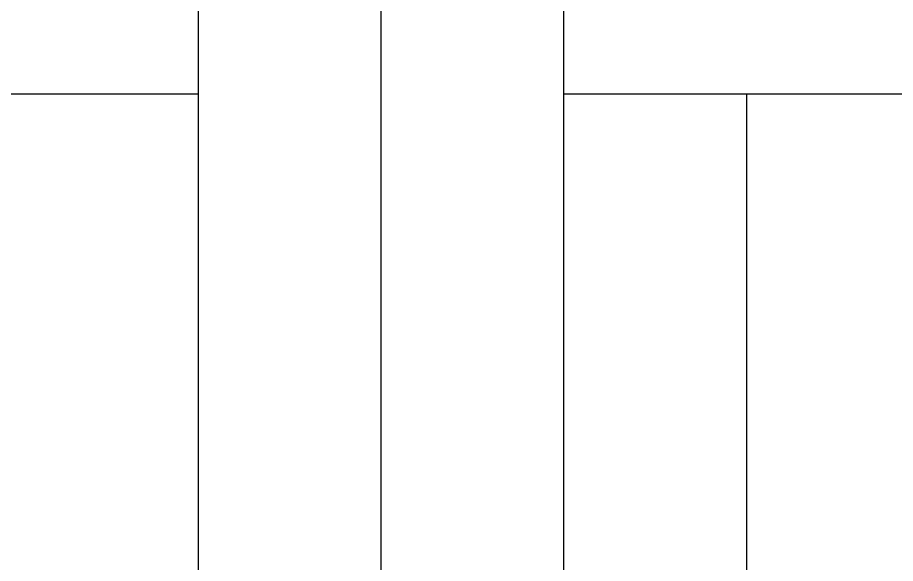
# Model space of a CAD drawing. Header units: inches. Extents: x -1316 to 22433, y -200 to 8737.
# Drawn here: x 247.27 to 254.47, y 632.86 to 637.34 of the extents above; entities that cross this region are included whole.
import ezdxf

# ---------------------------------------------------------------- set-up
doc = ezdxf.new("R2010")
doc.units = ezdxf.units.IN
doc.header["$LTSCALE"] = 10
doc.header["$MEASUREMENT"] = 0
doc.layers.get('0').update_dxf_attribs({"linetype": 'CONTINUOUS'})
doc.layers.add('S-ROOF', color=2, linetype='CONTINUOUS')
doc.layers.add('S-WALL', color=6, linetype='CONTINUOUS')

# ---------------------------------------------------------------- blocks, each defined once
blk = doc.blocks.new('EH CRLSP')
at = {"layer": 'S-WALL'}
for p, q in [((0, 0), (0, -93.5)), ((0, 0), (0, -95)), ((-1.5, -1.5), (-1.5, -93.5)), ((1.5, -1.5), (1.5, -93.5)), ((-94.5625, -10.75), (-1.5, -10.75)), ((-12.2944, -10.75), (-1.5, -10.75)), ((1.5, -10.75), (11.4267, -10.75)), ((1.5, -10.75), (11.4267, -10.75)), ((3, -10.75), (3, -93.5))]:
    blk.add_line(p, q, dxfattribs=at)
blk = doc.blocks.new('*U666')
blk.add_blockref('EH CRLSP', (-30.6094, 110.7852))

msp = doc.modelspace()

# ---------------------------------------------------------------- block references
at = {"layer": 'S-ROOF'}
msp.add_blockref('*U666', (280.85632, 536.68049), dxfattribs=at)

doc.saveas('drawing.dxf')
